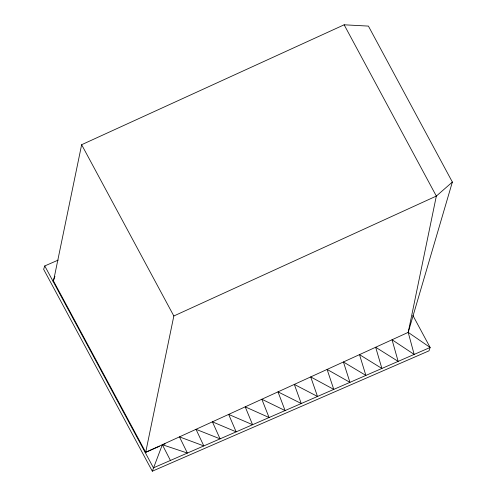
<?xml version="1.0" encoding="UTF-8"?>
<svg xmlns="http://www.w3.org/2000/svg" width="496" height="496" viewBox="0 0 496 496"><rect width="100%" height="100%" fill="white"/><g stroke="black" fill="none" stroke-linecap="round" stroke-linejoin="round"><path stroke-width="0.74" d="M81.642 144.714L53.506 281.015L145.7 452.29L173.836 315.989L81.642 144.714L344.143 24.8L368.416 26.096L452.364 182.057L408.202 332.376L414.166 354.417L392.045 339.754L398.152 361.386L375.652 347.243L381.895 368.454L359.495 354.628L365.881 375.422L343.418 361.968L349.947 382.354L327.106 369.421L333.771 389.391L310.707 376.917L317.514 396.465L294.314 384.406L301.264 403.533L277.996 391.859L285.088 410.57L261.838 399.237L269.074 417.539L245.204 406.838L252.582 424.712L228.644 414.402L236.164 431.855L212.412 421.823L220.069 438.855L196.013 429.313L203.819 445.923L179.459 436.877L187.401 453.065L162.335 444.701L152.309 471.2L428.99 350.839L430.131 347.473L412.877 315.413M159.414 446.338L145.21 452.519L408.202 332.376L436.337 196.075L452.364 182.057M58.212 260.09L44.77 265.937L43.636 269.297L152.309 471.2M53.016 281.244L54.926 276.284M173.836 315.989L436.337 196.075L344.143 24.8M162.967 444.794L165.1 443.87M408.202 332.376L430.131 347.473L153.45 467.833L44.77 265.937M162.335 444.701L170.426 460.449"/></g></svg>
